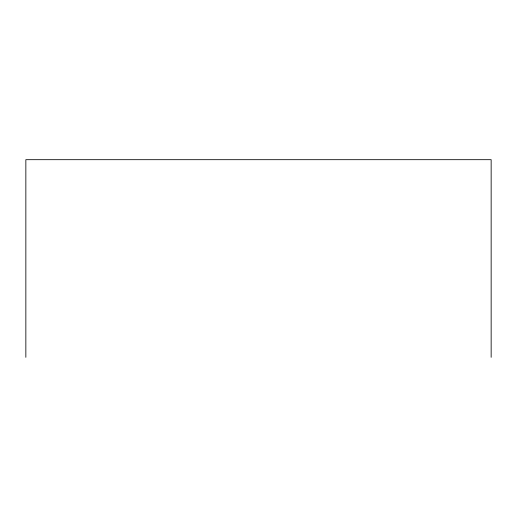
<?xml version="1.0" encoding="UTF-8"?>
<svg xmlns="http://www.w3.org/2000/svg" width="517" height="517" viewBox="0 0 517 517"><rect width="100%" height="100%" fill="white"/><g stroke="black" fill="none" stroke-linecap="round" stroke-linejoin="round"><path stroke-width="0.78" d="M491.15 357.318L491.15 159.682L25.85 159.682L25.85 357.318"/></g></svg>
